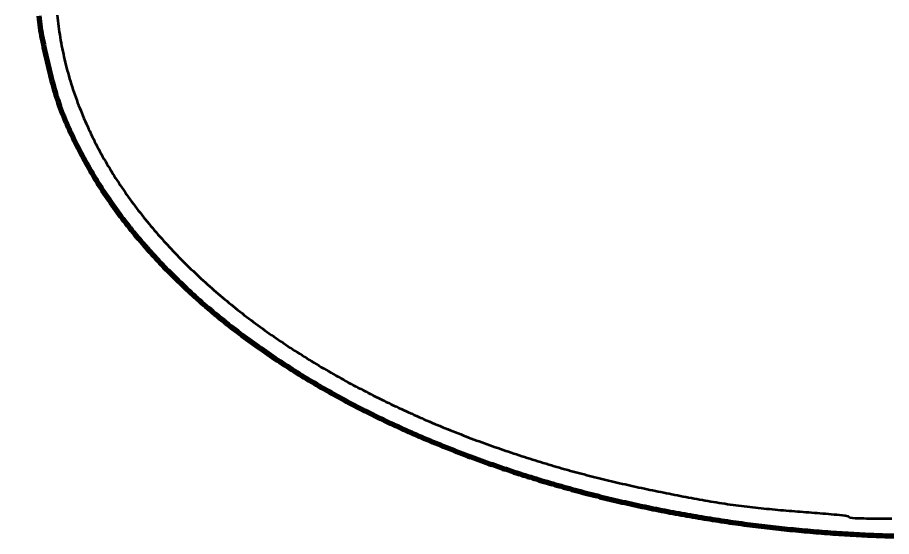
# Model space of a CAD drawing. Header units: millimetres. Extents: x 0 to 1554, y 0 to 420.
# Drawn here: x 87.52 to 118.73, y 156.61 to 175.15 of the extents above; entities that cross this region are included whole.
import ezdxf

# ---------------------------------------------------------------- set-up
doc = ezdxf.new("R2010")
doc.units = ezdxf.units.MM
doc.linetypes.add('IRAM-E-TRAZOS', pattern=[5, 4, -1])
for name, color, linetype, lineweight in [('01-VISIBLE', 7, 'CONTINUOUS', 70), ('02-OCULTA', 4, 'IRAM-E-TRAZOS', 35), ('04-COTA', 3, 'CONTINUOUS', 18)]:
    doc.layers.add(name, color=color, linetype=linetype, lineweight=lineweight)
doc.styles.add('ISO3098', font='isocpeur.ttf')
doc.dimstyles.new('FLAMA-IRAM', dxfattribs={"dimtxt": 3.5, "dimasz": 3.5, "dimexe": 2, "dimexo": 1.5, "dimgap": 1, "dimtad": 1, "dimdec": 1, "dimtxsty": 'ISO3098', "dimblk": 'IRAM_FLECHA', "dimblk1": 'IRAM_FLECHA', "dimblk2": 'IRAM_FLECHA', "dimcen": 2.5, "dimclrd": 256, "dimclre": 256, "dimclrt": 256, "dimazin": 3, "dimtfac": 1, "dimtmove": 0, "dimatfit": 3, "dimlwd": 18, "dimlwe": 18})

# ---------------------------------------------------------------- blocks, each defined once
blk = doc.blocks.new('IRAM_FLECHA')
blk.add_solid([(0, 0), (-1, 0.125), (-1, -0.125)])

msp = doc.modelspace()

# ---------------------------------------------------------------- linework, layer by layer
at = {"layer": '01-VISIBLE'}
msp.add_lwpolyline([(88.283, 175.201), (88.292, 175.098), (88.303, 174.996), (88.316, 174.894), (88.332, 174.792), (88.348, 174.69), (88.367, 174.589), (88.386, 174.488), (88.406, 174.387), (88.427, 174.286), (88.448, 174.185), (88.469, 174.084), (88.49, 173.984), (88.512, 173.883), (88.534, 173.782), (88.556, 173.682), (88.578, 173.581), (88.601, 173.481), (88.625, 173.38), (88.649, 173.28), (88.674, 173.18), (88.699, 173.081), (88.725, 172.981), (88.752, 172.881), (88.779, 172.782), (88.807, 172.683), (88.835, 172.584), (88.865, 172.485), (88.895, 172.387), (88.927, 172.289), (88.959, 172.191), (88.993, 172.094), (89.027, 171.997), (89.062, 171.9), (89.098, 171.803), (89.135, 171.707), (89.173, 171.612), (89.212, 171.516), (89.252, 171.421), (89.292, 171.326), (89.334, 171.232), (89.376, 171.138), (89.418, 171.044), (89.462, 170.951), (89.506, 170.858), (89.551, 170.765), (89.596, 170.673), (89.642, 170.58), (89.688, 170.488), (89.736, 170.397), (89.783, 170.306), (89.832, 170.215), (89.88, 170.124), (89.93, 170.034), (89.98, 169.943), (90.03, 169.854), (90.081, 169.764), (90.132, 169.675), (90.184, 169.586), (90.237, 169.497), (90.29, 169.409), (90.343, 169.321), (90.397, 169.233), (90.452, 169.146), (90.507, 169.059), (90.563, 168.973), (90.619, 168.886), (90.676, 168.801), (90.734, 168.715), (90.792, 168.63), (90.85, 168.545), (90.91, 168.461), (90.969, 168.377), (91.029, 168.293), (91.09, 168.21), (91.151, 168.127), (91.213, 168.045), (91.275, 167.963), (91.337, 167.881), (91.401, 167.799), (91.464, 167.718), (91.528, 167.638), (91.593, 167.557), (91.657, 167.477), (91.723, 167.398), (91.789, 167.319), (91.855, 167.24), (91.922, 167.161), (91.989, 167.083), (92.056, 167.005), (92.124, 166.928), (92.192, 166.851), (92.261, 166.774), (92.33, 166.698), (92.4, 166.622), (92.47, 166.546), (92.54, 166.471), (92.61, 166.396), (92.681, 166.321), (92.753, 166.247), (92.825, 166.173), (92.897, 166.099), (92.969, 166.026), (93.042, 165.953), (93.115, 165.881), (93.189, 165.809), (93.262, 165.737), (93.337, 165.666), (93.411, 165.594), (93.486, 165.524), (93.561, 165.453), (93.637, 165.383), (93.712, 165.313), (93.789, 165.244), (93.865, 165.175), (93.942, 165.106), (94.019, 165.038), (94.096, 164.97), (94.174, 164.902), (94.252, 164.835), (94.33, 164.768), (94.409, 164.702), (94.488, 164.635), (94.567, 164.57), (94.646, 164.504), (94.726, 164.439), (94.806, 164.374), (94.886, 164.309), (94.967, 164.245), (95.048, 164.181), (95.129, 164.118), (95.21, 164.055), (95.292, 163.992), (95.373, 163.929), (95.455, 163.867), (95.538, 163.805), (95.62, 163.744), (95.703, 163.682), (95.786, 163.621), (95.869, 163.561), (95.953, 163.501), (96.037, 163.441), (96.121, 163.381), (96.205, 163.322), (96.289, 163.263), (96.374, 163.204), (96.459, 163.146), (96.544, 163.087), (96.629, 163.03), (96.715, 162.972), (96.8, 162.915), (96.886, 162.858), (96.972, 162.802), (97.059, 162.746), (97.145, 162.69), (97.232, 162.634), (97.319, 162.579), (97.406, 162.524), (97.493, 162.469), (97.581, 162.415), (97.668, 162.361), (97.756, 162.307), (97.844, 162.254), (97.932, 162.201), (98.021, 162.148), (98.109, 162.095), (98.198, 162.043), (98.287, 161.991), (98.376, 161.939), (98.466, 161.888), (98.555, 161.837), (98.645, 161.786), (98.734, 161.736), (98.824, 161.686), (98.914, 161.636), (99.005, 161.586), (99.095, 161.537), (99.186, 161.488), (99.276, 161.439), (99.367, 161.391), (99.458, 161.343), (99.55, 161.295), (99.641, 161.247), (99.732, 161.2), (99.824, 161.153), (99.916, 161.106), (100.008, 161.06), (100.1, 161.013), (100.192, 160.968), (100.284, 160.922), (100.377, 160.877), (100.469, 160.832), (100.562, 160.787), (100.655, 160.742), (100.748, 160.698), (100.841, 160.654), (100.935, 160.61), (101.028, 160.567), (101.121, 160.524), (101.215, 160.481), (101.309, 160.438), (101.403, 160.396), (101.497, 160.354), (101.591, 160.312), (101.685, 160.271), (101.78, 160.23), (101.874, 160.189), (101.969, 160.148), (102.063, 160.107), (102.158, 160.067), (102.253, 160.027), (102.348, 159.988), (102.443, 159.948), (102.539, 159.909), (102.634, 159.87), (102.729, 159.831), (102.825, 159.793), (102.921, 159.755), (103.016, 159.717), (103.112, 159.679), (103.208, 159.642), (103.304, 159.605), (103.401, 159.568), (103.497, 159.532), (103.593, 159.495), (103.69, 159.459), (103.786, 159.423), (103.883, 159.388), (103.98, 159.352), (104.076, 159.317), (104.173, 159.282), (104.27, 159.248), (104.367, 159.214), (104.465, 159.179), (104.562, 159.146), (104.659, 159.112), (104.757, 159.079), (104.854, 159.046), (104.952, 159.013), (105.05, 158.98), (105.147, 158.948), (105.245, 158.916), (105.343, 158.884), (105.441, 158.852), (105.539, 158.821), (105.637, 158.789), (105.736, 158.758), (105.834, 158.728), (105.932, 158.697), (106.031, 158.667), (106.129, 158.637), (106.228, 158.607), (106.327, 158.578), (106.425, 158.549), (106.524, 158.52), (106.623, 158.491), (106.722, 158.462), (106.821, 158.434), (106.92, 158.406), (107.019, 158.378), (107.118, 158.35), (107.218, 158.323), (107.317, 158.296), (107.416, 158.269), (107.516, 158.242), (107.615, 158.215), (107.715, 158.189), (107.815, 158.163), (107.914, 158.137), (108.014, 158.112), (108.114, 158.086), (108.214, 158.061), (108.314, 158.036), (108.414, 158.012), (108.514, 157.987), (108.614, 157.963), (108.714, 157.939), (108.814, 157.915), (108.915, 157.892), (109.015, 157.869), (109.115, 157.845), (109.216, 157.823), (109.316, 157.8), (109.417, 157.778), (109.517, 157.755), (109.618, 157.733), (109.719, 157.712), (109.819, 157.69), (109.92, 157.669), (110.021, 157.648), (110.122, 157.627), (110.223, 157.606), (110.324, 157.586), (110.425, 157.566), (110.526, 157.546), (110.627, 157.526), (110.728, 157.506), (110.829, 157.487), (110.93, 157.468), (111.031, 157.449), (111.133, 157.43), (111.234, 157.412), (111.335, 157.394), (111.437, 157.376), (111.538, 157.358), (111.64, 157.34), (111.741, 157.323), (111.843, 157.306), (111.944, 157.289), (112.046, 157.272), (112.148, 157.256), (112.249, 157.239), (112.351, 157.223), (112.453, 157.207), (112.555, 157.192), (112.656, 157.176), (112.758, 157.161), (112.86, 157.146), (112.962, 157.131), (113.064, 157.117), (113.166, 157.102), (113.268, 157.088), (113.37, 157.074), (113.472, 157.06), (113.574, 157.047), (113.676, 157.034), (113.779, 157.02), (113.881, 157.008), (113.983, 156.995), (114.085, 156.982), (114.187, 156.97), (114.29, 156.958), (114.392, 156.946), (114.494, 156.935), (114.597, 156.923), (114.699, 156.912), (114.802, 156.901), (114.904, 156.89), (115.006, 156.88), (115.109, 156.869), (115.211, 156.859), (115.314, 156.849), (115.416, 156.839), (115.519, 156.83), (115.622, 156.82), (115.724, 156.811), (115.827, 156.802), (115.929, 156.794), (116.032, 156.785), (116.135, 156.777), (116.237, 156.769), (116.34, 156.761), (116.443, 156.753), (116.545, 156.746), (116.648, 156.738), (116.751, 156.731), (116.854, 156.725), (116.956, 156.718), (117.059, 156.711), (117.162, 156.705), (117.265, 156.699), (117.368, 156.693), (117.471, 156.688), (117.573, 156.682), (117.676, 156.677), (117.779, 156.672), (117.882, 156.667), (117.985, 156.663), (118.088, 156.658), (118.191, 156.654), (118.294, 156.65), (118.397, 156.646), (118.499, 156.643), (118.602, 156.639), (118.705, 156.636), (118.808, 156.633)], dxfattribs=at)
at = {"layer": '02-OCULTA'}
msp.add_lwpolyline([(88.942, 175.228), (88.952, 175.128), (88.963, 175.028), (88.975, 174.928), (88.987, 174.828), (89.001, 174.728), (89.015, 174.629), (89.03, 174.529), (89.046, 174.43), (89.063, 174.331), (89.081, 174.232), (89.099, 174.133), (89.119, 174.034), (89.139, 173.936), (89.16, 173.837), (89.182, 173.739), (89.204, 173.641), (89.227, 173.543), (89.252, 173.445), (89.277, 173.348), (89.302, 173.251), (89.329, 173.154), (89.356, 173.057), (89.384, 172.96), (89.413, 172.864), (89.443, 172.768), (89.473, 172.672), (89.504, 172.576), (89.536, 172.481), (89.569, 172.385), (89.602, 172.29), (89.636, 172.196), (89.671, 172.101), (89.707, 172.007), (89.743, 171.913), (89.78, 171.82), (89.818, 171.727), (89.856, 171.634), (89.895, 171.541), (89.935, 171.448), (89.976, 171.356), (90.017, 171.264), (90.058, 171.173), (90.101, 171.082), (90.144, 170.991), (90.188, 170.9), (90.232, 170.81), (90.277, 170.72), (90.323, 170.63), (90.369, 170.541), (90.416, 170.452), (90.464, 170.363), (90.512, 170.275), (90.561, 170.187), (90.61, 170.1), (90.66, 170.012), (90.711, 169.925), (90.762, 169.839), (90.814, 169.752), (90.866, 169.666), (90.919, 169.581), (90.973, 169.496), (91.027, 169.411), (91.081, 169.326), (91.136, 169.242), (91.192, 169.158), (91.248, 169.075), (91.305, 168.991), (91.362, 168.909), (91.42, 168.826), (91.478, 168.744), (91.536, 168.662), (91.595, 168.581), (91.655, 168.5), (91.715, 168.419), (91.776, 168.339), (91.837, 168.259), (91.898, 168.179), (91.96, 168.1), (92.023, 168.021), (92.085, 167.942), (92.149, 167.864), (92.212, 167.786), (92.277, 167.709), (92.341, 167.632), (92.406, 167.555), (92.472, 167.478), (92.538, 167.402), (92.604, 167.327), (92.671, 167.251), (92.738, 167.176), (92.805, 167.102), (92.873, 167.027), (92.941, 166.954), (93.01, 166.88), (93.079, 166.807), (93.148, 166.734), (93.218, 166.661), (93.288, 166.589), (93.359, 166.517), (93.429, 166.446), (93.501, 166.375), (93.572, 166.304), (93.644, 166.234), (93.716, 166.163), (93.789, 166.094), (93.862, 166.024), (93.935, 165.955), (94.008, 165.887), (94.082, 165.818), (94.156, 165.75), (94.231, 165.683), (94.305, 165.615), (94.38, 165.548), (94.456, 165.482), (94.532, 165.415), (94.608, 165.349), (94.684, 165.284), (94.76, 165.218), (94.837, 165.153), (94.914, 165.089), (94.992, 165.025), (95.069, 164.961), (95.147, 164.897), (95.226, 164.834), (95.304, 164.771), (95.383, 164.708), (95.462, 164.646), (95.541, 164.584), (95.621, 164.522), (95.7, 164.461), (95.78, 164.4), (95.861, 164.339), (95.941, 164.279), (96.022, 164.219), (96.103, 164.159), (96.184, 164.1), (96.265, 164.041), (96.347, 163.982), (96.429, 163.923), (96.511, 163.865), (96.594, 163.807), (96.676, 163.75), (96.759, 163.693), (96.842, 163.636), (96.925, 163.579), (97.009, 163.523), (97.092, 163.467), (97.176, 163.412), (97.26, 163.356), (97.344, 163.301), (97.429, 163.246), (97.513, 163.192), (97.598, 163.138), (97.683, 163.084), (97.768, 163.031), (97.854, 162.977), (97.939, 162.924), (98.025, 162.872), (98.111, 162.82), (98.197, 162.768), (98.284, 162.716), (98.37, 162.664), (98.457, 162.613), (98.543, 162.562), (98.63, 162.512), (98.718, 162.462), (98.805, 162.412), (98.892, 162.362), (98.98, 162.312), (99.068, 162.263), (99.156, 162.215), (99.244, 162.166), (99.332, 162.118), (99.421, 162.07), (99.509, 162.022), (99.598, 161.975), (99.687, 161.927), (99.776, 161.881), (99.865, 161.834), (99.954, 161.788), (100.044, 161.742), (100.134, 161.696), (100.223, 161.65), (100.313, 161.605), (100.403, 161.56), (100.493, 161.516), (100.584, 161.471), (100.674, 161.427), (100.765, 161.383), (100.855, 161.34), (100.946, 161.296), (101.037, 161.253), (101.128, 161.211), (101.219, 161.168), (101.311, 161.126), (101.402, 161.084), (101.494, 161.042), (101.585, 161.001), (101.677, 160.959), (101.769, 160.918), (101.861, 160.878), (101.953, 160.837), (102.045, 160.797), (102.138, 160.757), (102.23, 160.718), (102.323, 160.678), (102.416, 160.639), (102.508, 160.6), (102.601, 160.562), (102.694, 160.523), (102.787, 160.485), (102.881, 160.447), (102.974, 160.41), (103.067, 160.372), (103.161, 160.335), (103.254, 160.298), (103.348, 160.262), (103.442, 160.225), (103.536, 160.189), (103.63, 160.153), (103.724, 160.118), (103.818, 160.082), (103.912, 160.047), (104.007, 160.012), (104.101, 159.977), (104.196, 159.943), (104.29, 159.909), (104.385, 159.875), (104.48, 159.841), (104.575, 159.808), (104.67, 159.775), (104.765, 159.742), (104.86, 159.709), (104.955, 159.676), (105.051, 159.644), (105.146, 159.612), (105.241, 159.58), (105.337, 159.549), (105.433, 159.517), (105.528, 159.486), (105.624, 159.455), (105.72, 159.424), (105.816, 159.394), (105.912, 159.364), (106.008, 159.334), (106.104, 159.304), (106.2, 159.274), (106.296, 159.245), (106.392, 159.216), (106.489, 159.187), (106.585, 159.158), (106.682, 159.13), (106.778, 159.101), (106.875, 159.073), (106.972, 159.046), (107.069, 159.018), (107.165, 158.991), (107.262, 158.964), (107.359, 158.938), (107.456, 158.911), (107.554, 158.885), (107.651, 158.859), (107.748, 158.834), (107.846, 158.808), (107.943, 158.783), (108.04, 158.758), (108.138, 158.733), (108.236, 158.709), (108.333, 158.685), (108.431, 158.661), (108.529, 158.637), (108.627, 158.614), (108.724, 158.59), (108.822, 158.567), (108.92, 158.545), (109.018, 158.522), (109.117, 158.499), (109.215, 158.477), (109.313, 158.455), (109.411, 158.433), (109.509, 158.412), (109.608, 158.39), (109.706, 158.369), (109.804, 158.348), (109.903, 158.327), (110.001, 158.306), (110.1, 158.286), (110.198, 158.265), (110.297, 158.245), (110.395, 158.225), (110.494, 158.205), (110.593, 158.185), (110.691, 158.165), (110.79, 158.145), (110.889, 158.126), (110.987, 158.106), (111.086, 158.086), (111.185, 158.067), (111.283, 158.048), (111.382, 158.029), (111.481, 158.01), (111.58, 157.991), (111.679, 157.973), (111.778, 157.955), (111.877, 157.937), (111.976, 157.919), (112.075, 157.902), (112.174, 157.885), (112.273, 157.868), (112.373, 157.851), (112.472, 157.835), (112.571, 157.819), (112.671, 157.804), (112.77, 157.789), (112.87, 157.774), (112.969, 157.76), (113.069, 157.746), (113.169, 157.732), (113.268, 157.719), (113.368, 157.706), (113.468, 157.694), (113.568, 157.682), (113.668, 157.67), (113.768, 157.659), (113.868, 157.648), (113.968, 157.637), (114.068, 157.627), (114.168, 157.616), (114.268, 157.606), (114.368, 157.597), (114.468, 157.587), (114.569, 157.578), (114.669, 157.569), (114.769, 157.56), (114.869, 157.552), (114.97, 157.543), (115.07, 157.535), (115.17, 157.526), (115.27, 157.518), (115.371, 157.51), (115.471, 157.502), (115.571, 157.494), (115.672, 157.486), (115.772, 157.478), (115.872, 157.471), (115.973, 157.463), (116.073, 157.455), (116.173, 157.447), (116.273, 157.439), (116.374, 157.43), (116.474, 157.422), (116.574, 157.413), (116.674, 157.405), (116.775, 157.395), (116.875, 157.385), (116.975, 157.375), (117.075, 157.363), (117.174, 157.345), (117.233, 157.289), (117.332, 157.277), (117.433, 157.272), (117.533, 157.268), (117.634, 157.266), (117.735, 157.264), (117.835, 157.262), (117.936, 157.261), (118.036, 157.26), (118.137, 157.259), (118.238, 157.258), (118.338, 157.258), (118.439, 157.257), (118.54, 157.256), (118.64, 157.256), (118.741, 157.255)], dxfattribs=at)

# ---------------------------------------------------------------- dimensions: what is measured, and where the dimension line sits
at = {"layer": '04-COTA'}
msp.add_linear_dim(base=(70.25, 156.613), p1=(88.25, 156.613), p2=(111.45, 333.387), angle=90, text='<>±2', dimstyle='FLAMA-IRAM', override={"dimlfac": 5}, dxfattribs=at).render()

doc.saveas('drawing.dxf')
